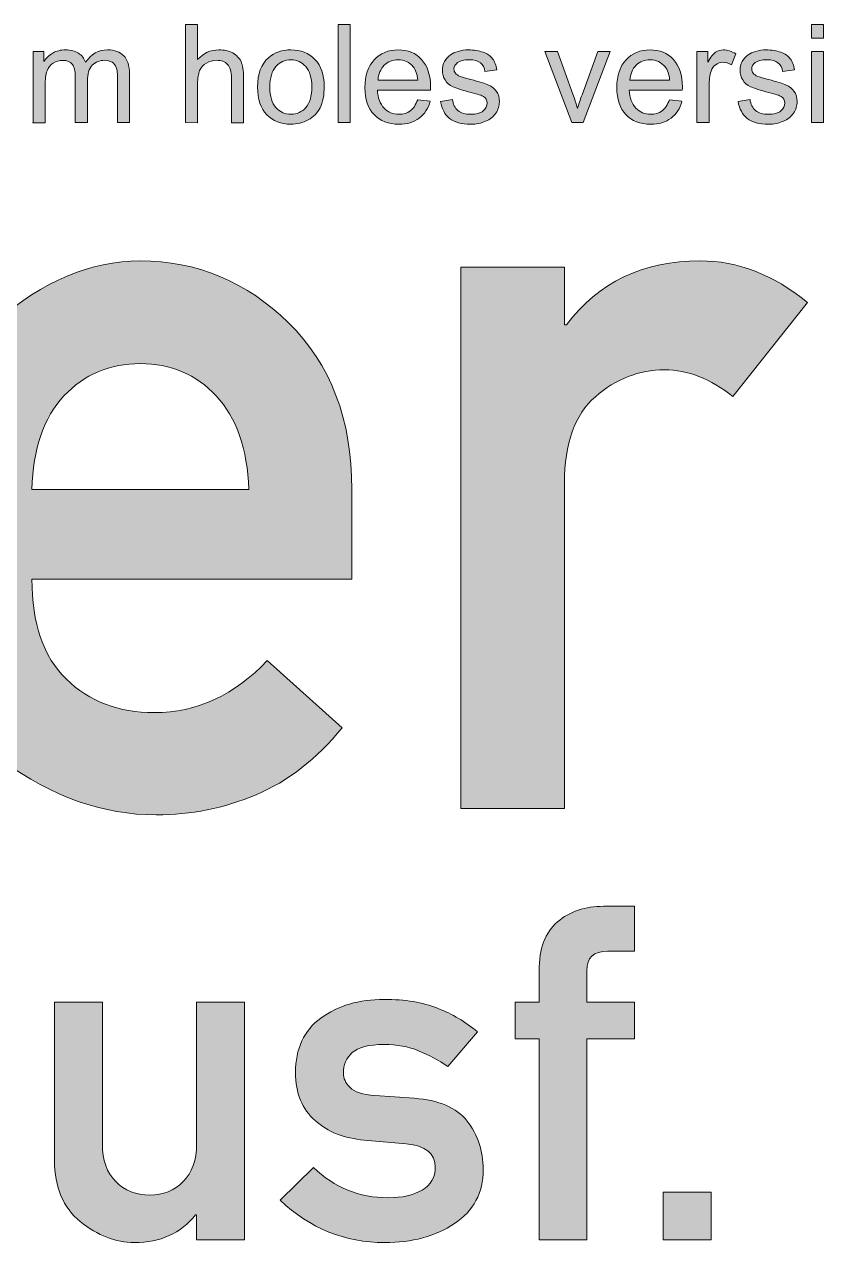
# Model space of a CAD drawing. Header units: inches. Extents: x 247 to 2765, y -1897 to -1110.
# Drawn here: x 702.46 to 716.61, y -1847.37 to -1825.8 of the extents above; entities that cross this region are included whole.
import ezdxf

# ---------------------------------------------------------------- set-up
doc = ezdxf.new("R2010")
doc.units = ezdxf.units.IN
doc.header["$MEASUREMENT"] = 0
doc.layers.add('Layer 1', color=7, linetype='Continuous')

# ---------------------------------------------------------------- blocks, each defined once
blk = doc.blocks.new('block 44')
at = {"layer": 'Layer 1', "true_color": 0x010202}
h = blk.add_hatch(color=98, dxfattribs=at)
h.dxf.hatch_style = 2
edge = h.paths.add_edge_path()
edge.add_spline(control_points=[(708.264, -1835.624), (708.264, -1835.624), (702.599, -1835.624), (702.599, -1835.624), (702.599, -1836.412), (702.802, -1837.003), (703.209, -1837.398), (703.614, -1837.791), (704.133, -1837.988), (704.764, -1837.988), (705.52, -1837.988), (706.184, -1837.68), (706.764, -1837.065), (706.764, -1837.065), (708.088, -1838.256), (708.088, -1838.256), (707.638, -1838.81), (707.13, -1839.206), (706.566, -1839.443), (706.002, -1839.68), (705.412, -1839.799), (704.8, -1839.799), (703.865, -1839.799), (702.957, -1839.48), (702.081, -1838.842), (701.205, -1838.206), (700.766, -1836.901), (700.766, -1834.931), (700.766, -1833.065), (701.17, -1831.775), (701.979, -1831.061), (702.789, -1830.347), (703.634, -1829.99), (704.517, -1829.99), (705.516, -1829.99), (706.391, -1830.353), (707.139, -1831.084), (707.887, -1831.815), (708.262, -1832.798), (708.262, -1834.035), (708.262, -1834.035), (708.264, -1835.624), (708.264, -1835.624), (708.264, -1835.624), (708.264, -1835.624), (708.264, -1835.624)], knot_values=[0, 0, 0, 0, 1, 1, 1, 2, 2, 2, 3, 3, 3, 4, 4, 4, 5, 5, 5, 6, 6, 6, 7, 7, 7, 8, 8, 8, 9, 9, 9, 10, 10, 10, 11, 11, 11, 12, 12, 12, 13, 13, 13, 14, 14, 14, 15, 15, 15, 15], degree=3, periodic=1)
edge = h.paths.add_edge_path()
edge.add_spline(control_points=[(702.599, -1834.035), (702.599, -1834.035), (706.44, -1834.035), (706.44, -1834.035), (706.411, -1833.315), (706.218, -1832.764), (705.861, -1832.381), (705.504, -1831.999), (705.058, -1831.808), (704.519, -1831.808), (703.975, -1831.808), (703.524, -1831.999), (703.164, -1832.381), (702.806, -1832.763), (702.617, -1833.315), (702.599, -1834.035)], knot_values=[0, 0, 0, 0, 1, 1, 1, 2, 2, 2, 3, 3, 3, 4, 4, 4, 5, 5, 5, 5], degree=3, periodic=1)
h = blk.add_hatch(color=98, dxfattribs=at)
h.dxf.hatch_style = 2
edge = h.paths.add_edge_path()
edge.add_spline(control_points=[(710.193, -1839.687), (710.193, -1839.687), (710.193, -1830.099), (710.193, -1830.099), (710.193, -1830.099), (712.024, -1830.099), (712.024, -1830.099), (712.024, -1830.099), (712.024, -1831.124), (712.024, -1831.124), (712.024, -1831.124), (712.06, -1831.124), (712.06, -1831.124), (712.626, -1830.367), (713.416, -1829.988), (714.428, -1829.988), (715.094, -1829.988), (715.728, -1830.233), (716.33, -1830.728), (716.33, -1830.728), (715.006, -1832.39), (715.006, -1832.39), (714.609, -1832.076), (714.206, -1831.919), (713.796, -1831.919), (713.346, -1831.919), (712.937, -1832.078), (712.573, -1832.394), (712.208, -1832.712), (712.024, -1833.222), (712.024, -1833.923), (712.024, -1833.923), (712.024, -1839.687), (712.024, -1839.687), (712.024, -1839.687), (710.193, -1839.687), (710.193, -1839.687), (710.193, -1839.687), (710.193, -1839.687), (710.193, -1839.687)], knot_values=[0, 0, 0, 0, 1, 1, 1, 2, 2, 2, 3, 3, 3, 4, 4, 4, 5, 5, 5, 6, 6, 6, 7, 7, 7, 8, 8, 8, 9, 9, 9, 10, 10, 10, 11, 11, 11, 12, 12, 12, 13, 13, 13, 13], degree=3, periodic=1)
at = {"layer": 'Layer 1', "lineweight": 0}
for points, knots in [([(708.264, -1835.624), (708.264, -1835.624), (702.599, -1835.624), (702.599, -1835.624), (702.599, -1836.412), (702.802, -1837.003), (703.209, -1837.398), (703.614, -1837.791), (704.133, -1837.988), (704.764, -1837.988), (705.52, -1837.988), (706.184, -1837.68), (706.764, -1837.065), (706.764, -1837.065), (708.088, -1838.256), (708.088, -1838.256), (707.638, -1838.81), (707.13, -1839.206), (706.566, -1839.443), (706.002, -1839.68), (705.412, -1839.799), (704.8, -1839.799), (703.865, -1839.799), (702.957, -1839.48), (702.081, -1838.842), (701.205, -1838.206), (700.766, -1836.901), (700.766, -1834.931), (700.766, -1833.065), (701.17, -1831.775), (701.979, -1831.061), (702.789, -1830.347), (703.634, -1829.99), (704.517, -1829.99), (705.516, -1829.99), (706.391, -1830.353), (707.139, -1831.084), (707.887, -1831.815), (708.262, -1832.798), (708.262, -1834.035), (708.262, -1834.035), (708.264, -1835.624), (708.264, -1835.624), (708.264, -1835.624), (708.264, -1835.624), (708.264, -1835.624)], [0, 0, 0, 0, 1, 1, 1, 2, 2, 2, 3, 3, 3, 4, 4, 4, 5, 5, 5, 6, 6, 6, 7, 7, 7, 8, 8, 8, 9, 9, 9, 10, 10, 10, 11, 11, 11, 12, 12, 12, 13, 13, 13, 14, 14, 14, 15, 15, 15, 15]), ([(710.193, -1839.687), (710.193, -1839.687), (710.193, -1830.099), (710.193, -1830.099), (710.193, -1830.099), (712.024, -1830.099), (712.024, -1830.099), (712.024, -1830.099), (712.024, -1831.124), (712.024, -1831.124), (712.024, -1831.124), (712.06, -1831.124), (712.06, -1831.124), (712.626, -1830.367), (713.416, -1829.988), (714.428, -1829.988), (715.094, -1829.988), (715.728, -1830.233), (716.33, -1830.728), (716.33, -1830.728), (715.006, -1832.39), (715.006, -1832.39), (714.609, -1832.076), (714.206, -1831.919), (713.796, -1831.919), (713.346, -1831.919), (712.937, -1832.078), (712.573, -1832.394), (712.208, -1832.712), (712.024, -1833.222), (712.024, -1833.923), (712.024, -1833.923), (712.024, -1839.687), (712.024, -1839.687), (712.024, -1839.687), (710.193, -1839.687), (710.193, -1839.687), (710.193, -1839.687), (710.193, -1839.687), (710.193, -1839.687)], [0, 0, 0, 0, 1, 1, 1, 2, 2, 2, 3, 3, 3, 4, 4, 4, 5, 5, 5, 6, 6, 6, 7, 7, 7, 8, 8, 8, 9, 9, 9, 10, 10, 10, 11, 11, 11, 12, 12, 12, 13, 13, 13, 13]), ([(702.599, -1834.035), (702.599, -1834.035), (706.44, -1834.035), (706.44, -1834.035), (706.411, -1833.315), (706.218, -1832.764), (705.861, -1832.381), (705.504, -1831.999), (705.058, -1831.808), (704.519, -1831.808), (703.975, -1831.808), (703.524, -1831.999), (703.164, -1832.381), (702.806, -1832.763), (702.617, -1833.315), (702.599, -1834.035)], [0, 0, 0, 0, 1, 1, 1, 2, 2, 2, 3, 3, 3, 4, 4, 4, 5, 5, 5, 5])]:
    blk.add_open_spline(points, degree=3, knots=knots, dxfattribs=at)
blk = doc.blocks.new('block 45')
at = {"layer": 'Layer 1', "true_color": 0x010202}
h = blk.add_hatch(color=98, dxfattribs=at)
h.dxf.hatch_style = 2
edge = h.paths.add_edge_path()
edge.add_spline(control_points=[(711.576, -1847.326), (711.576, -1847.326), (711.576, -1843.766), (711.576, -1843.766), (711.576, -1843.766), (711.15, -1843.766), (711.15, -1843.766), (711.15, -1843.766), (711.15, -1843.117), (711.15, -1843.117), (711.15, -1843.117), (711.576, -1843.117), (711.576, -1843.117), (711.576, -1843.117), (711.576, -1842.561), (711.576, -1842.561), (711.576, -1842.169), (711.684, -1841.881), (711.9, -1841.695), (712.116, -1841.511), (712.389, -1841.418), (712.719, -1841.418), (712.719, -1841.418), (713.267, -1841.418), (713.267, -1841.418), (713.267, -1841.418), (713.267, -1842.213), (713.267, -1842.213), (713.267, -1842.213), (712.789, -1842.213), (712.789, -1842.213), (712.543, -1842.213), (712.419, -1842.329), (712.419, -1842.561), (712.419, -1842.561), (712.419, -1843.117), (712.419, -1843.117), (712.419, -1843.117), (713.266, -1843.117), (713.266, -1843.117), (713.266, -1843.117), (713.266, -1843.765), (713.266, -1843.765), (713.266, -1843.765), (712.419, -1843.765), (712.419, -1843.765), (712.419, -1843.765), (712.419, -1847.326), (712.419, -1847.326), (712.419, -1847.326), (711.576, -1847.326), (711.576, -1847.326), (711.576, -1847.326), (711.576, -1847.326), (711.576, -1847.326)], knot_values=[0, 0, 0, 0, 1, 1, 1, 2, 2, 2, 3, 3, 3, 4, 4, 4, 5, 5, 5, 6, 6, 6, 7, 7, 7, 8, 8, 8, 9, 9, 9, 10, 10, 10, 11, 11, 11, 12, 12, 12, 13, 13, 13, 14, 14, 14, 15, 15, 15, 16, 16, 16, 17, 17, 17, 18, 18, 18, 18], degree=3, periodic=1)
h = blk.add_hatch(color=98, dxfattribs=at)
h.dxf.hatch_style = 2
edge = h.paths.add_edge_path()
edge.add_spline(control_points=[(702.999, -1845.915), (702.999, -1845.915), (702.999, -1843.117), (702.999, -1843.117), (702.999, -1843.117), (703.846, -1843.117), (703.846, -1843.117), (703.846, -1843.117), (703.846, -1845.626), (703.846, -1845.626), (703.846, -1845.913), (703.926, -1846.134), (704.083, -1846.294), (704.241, -1846.452), (704.443, -1846.531), (704.685, -1846.531), (704.921, -1846.531), (705.118, -1846.452), (705.276, -1846.294), (705.433, -1846.136), (705.513, -1845.914), (705.513, -1845.626), (705.513, -1845.626), (705.513, -1843.117), (705.513, -1843.117), (705.513, -1843.117), (706.36, -1843.117), (706.36, -1843.117), (706.36, -1843.117), (706.36, -1847.326), (706.36, -1847.326), (706.36, -1847.326), (705.513, -1847.326), (705.513, -1847.326), (705.513, -1847.326), (705.513, -1846.88), (705.513, -1846.88), (705.513, -1846.88), (705.496, -1846.88), (705.496, -1846.88), (705.235, -1847.21), (704.872, -1847.373), (704.41, -1847.373), (704.079, -1847.373), (703.759, -1847.249), (703.455, -1847.002), (703.15, -1846.756), (702.999, -1846.394), (702.999, -1845.915)], knot_values=[0, 0, 0, 0, 1, 1, 1, 2, 2, 2, 3, 3, 3, 4, 4, 4, 5, 5, 5, 6, 6, 6, 7, 7, 7, 8, 8, 8, 9, 9, 9, 10, 10, 10, 11, 11, 11, 12, 12, 12, 13, 13, 13, 14, 14, 14, 15, 15, 15, 16, 16, 16, 16], degree=3, periodic=1)
h = blk.add_hatch(color=98, dxfattribs=at)
h.dxf.hatch_style = 2
edge = h.paths.add_edge_path()
edge.add_spline(control_points=[(706.99, -1846.624), (706.99, -1846.624), (707.581, -1846.041), (707.581, -1846.041), (707.949, -1846.4), (708.391, -1846.58), (708.908, -1846.58), (709.15, -1846.58), (709.347, -1846.534), (709.504, -1846.443), (709.66, -1846.353), (709.739, -1846.219), (709.739, -1846.04), (709.739, -1845.794), (709.567, -1845.656), (709.224, -1845.626), (709.224, -1845.626), (708.478, -1845.557), (708.478, -1845.557), (708.129, -1845.53), (707.839, -1845.415), (707.61, -1845.212), (707.38, -1845.01), (707.264, -1844.727), (707.264, -1844.365), (707.264, -1843.939), (707.415, -1843.616), (707.714, -1843.397), (708.014, -1843.177), (708.387, -1843.067), (708.833, -1843.067), (709.201, -1843.067), (709.517, -1843.119), (709.779, -1843.223), (710.041, -1843.327), (710.276, -1843.465), (710.484, -1843.639), (710.484, -1843.639), (709.962, -1844.255), (709.962, -1844.255), (709.793, -1844.142), (709.621, -1844.049), (709.442, -1843.976), (709.263, -1843.903), (709.061, -1843.866), (708.833, -1843.866), (708.563, -1843.866), (708.375, -1843.914), (708.27, -1844.009), (708.163, -1844.105), (708.111, -1844.226), (708.111, -1844.372), (708.111, -1844.464), (708.151, -1844.549), (708.229, -1844.627), (708.308, -1844.707), (708.454, -1844.753), (708.667, -1844.769), (708.667, -1844.769), (709.365, -1844.818), (709.365, -1844.818), (709.799, -1844.848), (710.112, -1844.983), (710.302, -1845.222), (710.49, -1845.462), (710.586, -1845.748), (710.586, -1846.08), (710.586, -1846.495), (710.417, -1846.813), (710.078, -1847.037), (709.74, -1847.263), (709.328, -1847.374), (708.842, -1847.374), (708.142, -1847.374), (707.524, -1847.124), (706.99, -1846.624)], knot_values=[0, 0, 0, 0, 1, 1, 1, 2, 2, 2, 3, 3, 3, 4, 4, 4, 5, 5, 5, 6, 6, 6, 7, 7, 7, 8, 8, 8, 9, 9, 9, 10, 10, 10, 11, 11, 11, 12, 12, 12, 13, 13, 13, 14, 14, 14, 15, 15, 15, 16, 16, 16, 17, 17, 17, 18, 18, 18, 19, 19, 19, 20, 20, 20, 21, 21, 21, 22, 22, 22, 23, 23, 23, 24, 24, 24, 25, 25, 25, 25], degree=3, periodic=1)
h = blk.add_hatch(color=98, dxfattribs=at)
h.dxf.hatch_style = 2
h.paths.add_polyline_path([(713.774, -1847.326), (713.774, -1846.483), (714.621, -1846.483), (714.621, -1847.326)])
at = {"layer": 'Layer 1', "lineweight": 0}
blk.add_lwpolyline([(713.774, -1847.326), (713.774, -1846.483), (714.621, -1846.483), (714.621, -1847.326), (713.774, -1847.326)], dxfattribs=at)
for points, knots in [([(711.576, -1847.326), (711.576, -1847.326), (711.576, -1843.766), (711.576, -1843.766), (711.576, -1843.766), (711.15, -1843.766), (711.15, -1843.766), (711.15, -1843.766), (711.15, -1843.117), (711.15, -1843.117), (711.15, -1843.117), (711.576, -1843.117), (711.576, -1843.117), (711.576, -1843.117), (711.576, -1842.561), (711.576, -1842.561), (711.576, -1842.169), (711.684, -1841.881), (711.9, -1841.695), (712.116, -1841.511), (712.389, -1841.418), (712.719, -1841.418), (712.719, -1841.418), (713.267, -1841.418), (713.267, -1841.418), (713.267, -1841.418), (713.267, -1842.213), (713.267, -1842.213), (713.267, -1842.213), (712.789, -1842.213), (712.789, -1842.213), (712.543, -1842.213), (712.419, -1842.329), (712.419, -1842.561), (712.419, -1842.561), (712.419, -1843.117), (712.419, -1843.117), (712.419, -1843.117), (713.266, -1843.117), (713.266, -1843.117), (713.266, -1843.117), (713.266, -1843.765), (713.266, -1843.765), (713.266, -1843.765), (712.419, -1843.765), (712.419, -1843.765), (712.419, -1843.765), (712.419, -1847.326), (712.419, -1847.326), (712.419, -1847.326), (711.576, -1847.326), (711.576, -1847.326), (711.576, -1847.326), (711.576, -1847.326), (711.576, -1847.326)], [0, 0, 0, 0, 1, 1, 1, 2, 2, 2, 3, 3, 3, 4, 4, 4, 5, 5, 5, 6, 6, 6, 7, 7, 7, 8, 8, 8, 9, 9, 9, 10, 10, 10, 11, 11, 11, 12, 12, 12, 13, 13, 13, 14, 14, 14, 15, 15, 15, 16, 16, 16, 17, 17, 17, 18, 18, 18, 18]), ([(702.999, -1845.915), (702.999, -1845.915), (702.999, -1843.117), (702.999, -1843.117), (702.999, -1843.117), (703.846, -1843.117), (703.846, -1843.117), (703.846, -1843.117), (703.846, -1845.626), (703.846, -1845.626), (703.846, -1845.913), (703.926, -1846.134), (704.083, -1846.294), (704.241, -1846.452), (704.443, -1846.531), (704.685, -1846.531), (704.921, -1846.531), (705.118, -1846.452), (705.276, -1846.294), (705.433, -1846.136), (705.513, -1845.914), (705.513, -1845.626), (705.513, -1845.626), (705.513, -1843.117), (705.513, -1843.117), (705.513, -1843.117), (706.36, -1843.117), (706.36, -1843.117), (706.36, -1843.117), (706.36, -1847.326), (706.36, -1847.326), (706.36, -1847.326), (705.513, -1847.326), (705.513, -1847.326), (705.513, -1847.326), (705.513, -1846.88), (705.513, -1846.88), (705.513, -1846.88), (705.496, -1846.88), (705.496, -1846.88), (705.235, -1847.21), (704.872, -1847.373), (704.41, -1847.373), (704.079, -1847.373), (703.759, -1847.249), (703.455, -1847.002), (703.15, -1846.756), (702.999, -1846.394), (702.999, -1845.915)], [0, 0, 0, 0, 1, 1, 1, 2, 2, 2, 3, 3, 3, 4, 4, 4, 5, 5, 5, 6, 6, 6, 7, 7, 7, 8, 8, 8, 9, 9, 9, 10, 10, 10, 11, 11, 11, 12, 12, 12, 13, 13, 13, 14, 14, 14, 15, 15, 15, 16, 16, 16, 16]), ([(706.99, -1846.624), (706.99, -1846.624), (707.581, -1846.041), (707.581, -1846.041), (707.949, -1846.4), (708.391, -1846.58), (708.908, -1846.58), (709.15, -1846.58), (709.347, -1846.534), (709.504, -1846.443), (709.66, -1846.353), (709.739, -1846.219), (709.739, -1846.04), (709.739, -1845.794), (709.567, -1845.656), (709.224, -1845.626), (709.224, -1845.626), (708.478, -1845.557), (708.478, -1845.557), (708.129, -1845.53), (707.839, -1845.415), (707.61, -1845.212), (707.38, -1845.01), (707.264, -1844.727), (707.264, -1844.365), (707.264, -1843.939), (707.415, -1843.616), (707.714, -1843.397), (708.014, -1843.177), (708.387, -1843.067), (708.833, -1843.067), (709.201, -1843.067), (709.517, -1843.119), (709.779, -1843.223), (710.041, -1843.327), (710.276, -1843.465), (710.484, -1843.639), (710.484, -1843.639), (709.962, -1844.255), (709.962, -1844.255), (709.793, -1844.142), (709.621, -1844.049), (709.442, -1843.976), (709.263, -1843.903), (709.061, -1843.866), (708.833, -1843.866), (708.563, -1843.866), (708.375, -1843.914), (708.27, -1844.009), (708.163, -1844.105), (708.111, -1844.226), (708.111, -1844.372), (708.111, -1844.464), (708.151, -1844.549), (708.229, -1844.627), (708.308, -1844.707), (708.454, -1844.753), (708.667, -1844.769), (708.667, -1844.769), (709.365, -1844.818), (709.365, -1844.818), (709.799, -1844.848), (710.112, -1844.983), (710.302, -1845.222), (710.49, -1845.462), (710.586, -1845.748), (710.586, -1846.08), (710.586, -1846.495), (710.417, -1846.813), (710.078, -1847.037), (709.74, -1847.263), (709.328, -1847.374), (708.842, -1847.374), (708.142, -1847.374), (707.524, -1847.124), (706.99, -1846.624)], [0, 0, 0, 0, 1, 1, 1, 2, 2, 2, 3, 3, 3, 4, 4, 4, 5, 5, 5, 6, 6, 6, 7, 7, 7, 8, 8, 8, 9, 9, 9, 10, 10, 10, 11, 11, 11, 12, 12, 12, 13, 13, 13, 14, 14, 14, 15, 15, 15, 16, 16, 16, 17, 17, 17, 18, 18, 18, 19, 19, 19, 20, 20, 20, 21, 21, 21, 22, 22, 22, 23, 23, 23, 24, 24, 24, 25, 25, 25, 25])]:
    blk.add_open_spline(points, degree=3, knots=knots, dxfattribs=at)
blk = doc.blocks.new('block 50')
at = {"layer": 'Layer 1', "true_color": 0x010101}
h = blk.add_hatch(color=18, dxfattribs=at)
h.dxf.hatch_style = 2
edge = h.paths.add_edge_path()
edge.add_spline(control_points=[(705.319, -1827.541), (705.319, -1827.541), (705.319, -1825.8), (705.319, -1825.8), (705.319, -1825.8), (705.532, -1825.8), (705.532, -1825.8), (705.532, -1825.8), (705.532, -1826.425), (705.532, -1826.425), (705.631, -1826.31), (705.758, -1826.252), (705.909, -1826.252), (706.003, -1826.252), (706.083, -1826.271), (706.152, -1826.307), (706.22, -1826.344), (706.27, -1826.394), (706.3, -1826.459), (706.33, -1826.525), (706.345, -1826.618), (706.345, -1826.743), (706.345, -1826.743), (706.345, -1827.542), (706.345, -1827.542), (706.345, -1827.542), (706.131, -1827.542), (706.131, -1827.542), (706.131, -1827.542), (706.131, -1826.743), (706.131, -1826.743), (706.131, -1826.635), (706.109, -1826.558), (706.062, -1826.51), (706.016, -1826.46), (705.951, -1826.437), (705.865, -1826.437), (705.801, -1826.437), (705.742, -1826.453), (705.686, -1826.486), (705.63, -1826.52), (705.591, -1826.564), (705.567, -1826.619), (705.543, -1826.676), (705.531, -1826.753), (705.531, -1826.852), (705.531, -1826.852), (705.531, -1827.542), (705.531, -1827.542), (705.531, -1827.542), (705.319, -1827.541), (705.319, -1827.541), (705.319, -1827.541), (705.319, -1827.541), (705.319, -1827.541)], knot_values=[0, 0, 0, 0, 1, 1, 1, 2, 2, 2, 3, 3, 3, 4, 4, 4, 5, 5, 5, 6, 6, 6, 7, 7, 7, 8, 8, 8, 9, 9, 9, 10, 10, 10, 11, 11, 11, 12, 12, 12, 13, 13, 13, 14, 14, 14, 15, 15, 15, 16, 16, 16, 17, 17, 17, 18, 18, 18, 18], degree=3, periodic=1)
h = blk.add_hatch(color=18, dxfattribs=at)
h.dxf.hatch_style = 2
h.paths.add_polyline_path([(708.019, -1827.541), (708.019, -1825.8), (708.232, -1825.8), (708.232, -1827.541)])
h = blk.add_hatch(color=18, dxfattribs=at)
h.dxf.hatch_style = 2
h.paths.add_polyline_path([(716.4, -1826.046), (716.4, -1825.801), (716.613, -1825.801), (716.613, -1826.046)])
h.paths.add_polyline_path([(716.4, -1827.541), (716.4, -1826.28), (716.613, -1826.28), (716.613, -1827.541)])
h = blk.add_hatch(color=18, dxfattribs=at)
h.dxf.hatch_style = 2
edge = h.paths.add_edge_path()
edge.add_spline(control_points=[(702.619, -1827.541), (702.619, -1827.541), (702.619, -1826.28), (702.619, -1826.28), (702.619, -1826.28), (702.81, -1826.28), (702.81, -1826.28), (702.81, -1826.28), (702.81, -1826.457), (702.81, -1826.457), (702.849, -1826.395), (702.903, -1826.346), (702.967, -1826.308), (703.034, -1826.271), (703.107, -1826.252), (703.192, -1826.252), (703.286, -1826.252), (703.362, -1826.272), (703.421, -1826.31), (703.481, -1826.349), (703.523, -1826.404), (703.547, -1826.472), (703.647, -1826.325), (703.776, -1826.252), (703.937, -1826.252), (704.061, -1826.252), (704.158, -1826.287), (704.225, -1826.356), (704.291, -1826.425), (704.325, -1826.531), (704.325, -1826.675), (704.325, -1826.675), (704.325, -1827.541), (704.325, -1827.541), (704.325, -1827.541), (704.112, -1827.541), (704.112, -1827.541), (704.112, -1827.541), (704.112, -1826.746), (704.112, -1826.746), (704.112, -1826.661), (704.106, -1826.6), (704.092, -1826.562), (704.078, -1826.525), (704.053, -1826.495), (704.016, -1826.471), (703.98, -1826.449), (703.937, -1826.437), (703.888, -1826.437), (703.799, -1826.437), (703.726, -1826.466), (703.667, -1826.525), (703.609, -1826.584), (703.58, -1826.678), (703.58, -1826.808), (703.58, -1826.808), (703.58, -1827.541), (703.58, -1827.541), (703.58, -1827.541), (703.366, -1827.541), (703.366, -1827.541), (703.366, -1827.541), (703.366, -1826.722), (703.366, -1826.722), (703.366, -1826.626), (703.349, -1826.556), (703.315, -1826.509), (703.279, -1826.461), (703.222, -1826.438), (703.144, -1826.438), (703.083, -1826.438), (703.028, -1826.454), (702.976, -1826.485), (702.925, -1826.517), (702.889, -1826.564), (702.866, -1826.624), (702.843, -1826.686), (702.831, -1826.773), (702.831, -1826.888), (702.831, -1826.888), (702.831, -1827.542), (702.831, -1827.542), (702.831, -1827.542), (702.617, -1827.542), (702.617, -1827.542), (702.617, -1827.542), (702.617, -1827.541), (702.617, -1827.541), (702.617, -1827.541), (702.619, -1827.541), (702.619, -1827.541)], knot_values=[0, 0, 0, 0, 1, 1, 1, 2, 2, 2, 3, 3, 3, 4, 4, 4, 5, 5, 5, 6, 6, 6, 7, 7, 7, 8, 8, 8, 9, 9, 9, 10, 10, 10, 11, 11, 11, 12, 12, 12, 13, 13, 13, 14, 14, 14, 15, 15, 15, 16, 16, 16, 17, 17, 17, 18, 18, 18, 19, 19, 19, 20, 20, 20, 21, 21, 21, 22, 22, 22, 23, 23, 23, 24, 24, 24, 25, 25, 25, 26, 26, 26, 27, 27, 27, 28, 28, 28, 29, 29, 29, 30, 30, 30, 30], degree=3, periodic=1)
h = blk.add_hatch(color=18, dxfattribs=at)
h.dxf.hatch_style = 2
edge = h.paths.add_edge_path()
edge.add_spline(control_points=[(706.592, -1826.91), (706.592, -1826.677), (706.657, -1826.504), (706.786, -1826.392), (706.895, -1826.298), (707.027, -1826.252), (707.183, -1826.252), (707.356, -1826.252), (707.498, -1826.308), (707.608, -1826.422), (707.718, -1826.536), (707.773, -1826.693), (707.773, -1826.892), (707.773, -1827.055), (707.749, -1827.183), (707.7, -1827.276), (707.651, -1827.369), (707.581, -1827.441), (707.487, -1827.492), (707.394, -1827.543), (707.292, -1827.569), (707.183, -1827.569), (707.007, -1827.569), (706.864, -1827.513), (706.756, -1827.4), (706.646, -1827.287), (706.592, -1827.124), (706.592, -1826.91)], knot_values=[0, 0, 0, 0, 1, 1, 1, 2, 2, 2, 3, 3, 3, 4, 4, 4, 5, 5, 5, 6, 6, 6, 7, 7, 7, 8, 8, 8, 9, 9, 9, 9], degree=3, periodic=1)
edge = h.paths.add_edge_path()
edge.add_spline(control_points=[(706.81, -1826.91), (706.81, -1827.072), (706.846, -1827.193), (706.917, -1827.273), (706.987, -1827.353), (707.075, -1827.393), (707.183, -1827.393), (707.289, -1827.393), (707.377, -1827.353), (707.448, -1827.273), (707.518, -1827.191), (707.553, -1827.069), (707.553, -1826.903), (707.553, -1826.747), (707.518, -1826.629), (707.447, -1826.549), (707.376, -1826.468), (707.289, -1826.428), (707.183, -1826.428), (707.075, -1826.428), (706.987, -1826.468), (706.916, -1826.547), (706.846, -1826.629), (706.81, -1826.749), (706.81, -1826.91)], knot_values=[0, 0, 0, 0, 1, 1, 1, 2, 2, 2, 3, 3, 3, 4, 4, 4, 5, 5, 5, 6, 6, 6, 7, 7, 7, 8, 8, 8, 8], degree=3, periodic=1)
h = blk.add_hatch(color=18, dxfattribs=at)
h.dxf.hatch_style = 2
edge = h.paths.add_edge_path()
edge.add_spline(control_points=[(709.427, -1827.134), (709.427, -1827.134), (709.648, -1827.161), (709.648, -1827.161), (709.612, -1827.291), (709.549, -1827.391), (709.454, -1827.463), (709.359, -1827.533), (709.24, -1827.569), (709.093, -1827.569), (708.91, -1827.569), (708.762, -1827.513), (708.655, -1827.399), (708.547, -1827.287), (708.493, -1827.127), (708.493, -1826.922), (708.493, -1826.708), (708.547, -1826.545), (708.657, -1826.428), (708.767, -1826.311), (708.908, -1826.252), (709.082, -1826.252), (709.251, -1826.252), (709.388, -1826.309), (709.495, -1826.424), (709.602, -1826.539), (709.655, -1826.7), (709.655, -1826.909), (709.655, -1826.921), (709.654, -1826.94), (709.654, -1826.965), (709.654, -1826.965), (708.714, -1826.965), (708.714, -1826.965), (708.721, -1827.104), (708.761, -1827.209), (708.831, -1827.283), (708.902, -1827.357), (708.989, -1827.393), (709.095, -1827.393), (709.173, -1827.393), (709.24, -1827.373), (709.295, -1827.332), (709.35, -1827.291), (709.394, -1827.226), (709.427, -1827.134)], knot_values=[0, 0, 0, 0, 1, 1, 1, 2, 2, 2, 3, 3, 3, 4, 4, 4, 5, 5, 5, 6, 6, 6, 7, 7, 7, 8, 8, 8, 9, 9, 9, 10, 10, 10, 11, 11, 11, 12, 12, 12, 13, 13, 13, 14, 14, 14, 15, 15, 15, 15], degree=3, periodic=1)
edge = h.paths.add_edge_path()
edge.add_spline(control_points=[(708.725, -1826.789), (708.725, -1826.789), (709.429, -1826.789), (709.429, -1826.789), (709.419, -1826.683), (709.391, -1826.604), (709.347, -1826.551), (709.281, -1826.469), (709.192, -1826.427), (709.083, -1826.427), (708.986, -1826.427), (708.902, -1826.459), (708.835, -1826.525), (708.769, -1826.591), (708.732, -1826.679), (708.725, -1826.789)], knot_values=[0, 0, 0, 0, 1, 1, 1, 2, 2, 2, 3, 3, 3, 4, 4, 4, 5, 5, 5, 5], degree=3, periodic=1)
h = blk.add_hatch(color=18, dxfattribs=at)
h.dxf.hatch_style = 2
edge = h.paths.add_edge_path()
edge.add_spline(control_points=[(709.83, -1827.164), (709.83, -1827.164), (710.041, -1827.13), (710.041, -1827.13), (710.053, -1827.216), (710.087, -1827.28), (710.14, -1827.325), (710.194, -1827.37), (710.27, -1827.393), (710.368, -1827.393), (710.465, -1827.393), (710.538, -1827.373), (710.585, -1827.333), (710.633, -1827.293), (710.657, -1827.246), (710.657, -1827.192), (710.657, -1827.144), (710.636, -1827.106), (710.593, -1827.08), (710.564, -1827.059), (710.492, -1827.036), (710.376, -1827.007), (710.219, -1826.967), (710.11, -1826.933), (710.049, -1826.904), (709.989, -1826.876), (709.942, -1826.836), (709.911, -1826.785), (709.88, -1826.733), (709.864, -1826.676), (709.864, -1826.615), (709.864, -1826.559), (709.877, -1826.507), (709.902, -1826.459), (709.928, -1826.411), (709.963, -1826.372), (710.007, -1826.34), (710.041, -1826.316), (710.086, -1826.295), (710.144, -1826.278), (710.201, -1826.26), (710.262, -1826.252), (710.328, -1826.252), (710.426, -1826.252), (710.513, -1826.266), (710.588, -1826.295), (710.663, -1826.323), (710.718, -1826.362), (710.754, -1826.41), (710.79, -1826.459), (710.814, -1826.524), (710.827, -1826.605), (710.827, -1826.605), (710.618, -1826.634), (710.618, -1826.634), (710.609, -1826.57), (710.581, -1826.519), (710.536, -1826.482), (710.491, -1826.445), (710.426, -1826.428), (710.343, -1826.428), (710.245, -1826.428), (710.174, -1826.444), (710.133, -1826.478), (710.091, -1826.51), (710.069, -1826.547), (710.069, -1826.59), (710.069, -1826.618), (710.078, -1826.643), (710.095, -1826.665), (710.113, -1826.688), (710.14, -1826.707), (710.177, -1826.722), (710.199, -1826.73), (710.261, -1826.748), (710.365, -1826.776), (710.517, -1826.817), (710.622, -1826.85), (710.682, -1826.876), (710.742, -1826.9), (710.789, -1826.939), (710.822, -1826.987), (710.857, -1827.037), (710.873, -1827.097), (710.873, -1827.17), (710.873, -1827.242), (710.851, -1827.309), (710.811, -1827.371), (710.769, -1827.435), (710.709, -1827.482), (710.63, -1827.517), (710.551, -1827.552), (710.463, -1827.568), (710.364, -1827.568), (710.2, -1827.568), (710.076, -1827.535), (709.989, -1827.466), (709.909, -1827.398), (709.853, -1827.298), (709.83, -1827.164)], knot_values=[0, 0, 0, 0, 1, 1, 1, 2, 2, 2, 3, 3, 3, 4, 4, 4, 5, 5, 5, 6, 6, 6, 7, 7, 7, 8, 8, 8, 9, 9, 9, 10, 10, 10, 11, 11, 11, 12, 12, 12, 13, 13, 13, 14, 14, 14, 15, 15, 15, 16, 16, 16, 17, 17, 17, 18, 18, 18, 19, 19, 19, 20, 20, 20, 21, 21, 21, 22, 22, 22, 23, 23, 23, 24, 24, 24, 25, 25, 25, 26, 26, 26, 27, 27, 27, 28, 28, 28, 29, 29, 29, 30, 30, 30, 31, 31, 31, 32, 32, 32, 33, 33, 33, 33], degree=3, periodic=1)
h = blk.add_hatch(color=18, dxfattribs=at)
h.dxf.hatch_style = 2
edge = h.paths.add_edge_path()
edge.add_spline(control_points=[(712.157, -1827.541), (712.157, -1827.541), (711.678, -1826.28), (711.678, -1826.28), (711.678, -1826.28), (711.903, -1826.28), (711.903, -1826.28), (711.903, -1826.28), (712.175, -1827.036), (712.175, -1827.036), (712.204, -1827.117), (712.231, -1827.202), (712.255, -1827.29), (712.275, -1827.224), (712.302, -1827.144), (712.336, -1827.051), (712.336, -1827.051), (712.616, -1826.28), (712.616, -1826.28), (712.616, -1826.28), (712.836, -1826.28), (712.836, -1826.28), (712.836, -1826.28), (712.358, -1827.541), (712.358, -1827.541), (712.358, -1827.541), (712.157, -1827.541), (712.157, -1827.541), (712.157, -1827.541), (712.157, -1827.541), (712.157, -1827.541)], knot_values=[0, 0, 0, 0, 1, 1, 1, 2, 2, 2, 3, 3, 3, 4, 4, 4, 5, 5, 5, 6, 6, 6, 7, 7, 7, 8, 8, 8, 9, 9, 9, 10, 10, 10, 10], degree=3, periodic=1)
h = blk.add_hatch(color=18, dxfattribs=at)
h.dxf.hatch_style = 2
edge = h.paths.add_edge_path()
edge.add_spline(control_points=[(713.884, -1827.134), (713.884, -1827.134), (714.105, -1827.161), (714.105, -1827.161), (714.07, -1827.291), (714.006, -1827.391), (713.912, -1827.463), (713.817, -1827.533), (713.698, -1827.569), (713.551, -1827.569), (713.367, -1827.569), (713.22, -1827.513), (713.113, -1827.399), (713.005, -1827.287), (712.951, -1827.127), (712.951, -1826.922), (712.951, -1826.708), (713.005, -1826.545), (713.115, -1826.428), (713.224, -1826.311), (713.366, -1826.252), (713.54, -1826.252), (713.709, -1826.252), (713.846, -1826.309), (713.953, -1826.424), (714.06, -1826.539), (714.113, -1826.7), (714.113, -1826.909), (714.113, -1826.921), (714.112, -1826.94), (714.111, -1826.965), (714.111, -1826.965), (713.172, -1826.965), (713.172, -1826.965), (713.179, -1827.104), (713.219, -1827.209), (713.289, -1827.283), (713.359, -1827.357), (713.447, -1827.393), (713.553, -1827.393), (713.631, -1827.393), (713.698, -1827.373), (713.753, -1827.332), (713.807, -1827.291), (713.852, -1827.226), (713.884, -1827.134)], knot_values=[0, 0, 0, 0, 1, 1, 1, 2, 2, 2, 3, 3, 3, 4, 4, 4, 5, 5, 5, 6, 6, 6, 7, 7, 7, 8, 8, 8, 9, 9, 9, 10, 10, 10, 11, 11, 11, 12, 12, 12, 13, 13, 13, 14, 14, 14, 15, 15, 15, 15], degree=3, periodic=1)
edge = h.paths.add_edge_path()
edge.add_spline(control_points=[(713.183, -1826.789), (713.183, -1826.789), (713.887, -1826.789), (713.887, -1826.789), (713.877, -1826.683), (713.85, -1826.604), (713.806, -1826.551), (713.739, -1826.469), (713.65, -1826.427), (713.541, -1826.427), (713.444, -1826.427), (713.36, -1826.459), (713.294, -1826.525), (713.227, -1826.591), (713.189, -1826.679), (713.183, -1826.789)], knot_values=[0, 0, 0, 0, 1, 1, 1, 2, 2, 2, 3, 3, 3, 4, 4, 4, 5, 5, 5, 5], degree=3, periodic=1)
h = blk.add_hatch(color=18, dxfattribs=at)
h.dxf.hatch_style = 2
edge = h.paths.add_edge_path()
edge.add_spline(control_points=[(714.371, -1827.541), (714.371, -1827.541), (714.371, -1826.28), (714.371, -1826.28), (714.371, -1826.28), (714.564, -1826.28), (714.564, -1826.28), (714.564, -1826.28), (714.564, -1826.471), (714.564, -1826.471), (714.613, -1826.382), (714.659, -1826.323), (714.7, -1826.294), (714.741, -1826.265), (714.787, -1826.252), (714.838, -1826.252), (714.909, -1826.252), (714.982, -1826.274), (715.058, -1826.321), (715.058, -1826.321), (714.984, -1826.519), (714.984, -1826.519), (714.932, -1826.488), (714.879, -1826.472), (714.827, -1826.472), (714.78, -1826.472), (714.739, -1826.487), (714.702, -1826.515), (714.665, -1826.542), (714.637, -1826.582), (714.621, -1826.631), (714.598, -1826.707), (714.585, -1826.79), (714.585, -1826.881), (714.585, -1826.881), (714.585, -1827.541), (714.585, -1827.541), (714.585, -1827.541), (714.371, -1827.541), (714.371, -1827.541), (714.371, -1827.541), (714.371, -1827.541), (714.371, -1827.541)], knot_values=[0, 0, 0, 0, 1, 1, 1, 2, 2, 2, 3, 3, 3, 4, 4, 4, 5, 5, 5, 6, 6, 6, 7, 7, 7, 8, 8, 8, 9, 9, 9, 10, 10, 10, 11, 11, 11, 12, 12, 12, 13, 13, 13, 14, 14, 14, 14], degree=3, periodic=1)
h = blk.add_hatch(color=18, dxfattribs=at)
h.dxf.hatch_style = 2
edge = h.paths.add_edge_path()
edge.add_spline(control_points=[(715.098, -1827.164), (715.098, -1827.164), (715.31, -1827.13), (715.31, -1827.13), (715.321, -1827.216), (715.355, -1827.28), (715.409, -1827.325), (715.462, -1827.37), (715.539, -1827.393), (715.636, -1827.393), (715.734, -1827.393), (715.807, -1827.373), (715.855, -1827.333), (715.902, -1827.293), (715.926, -1827.246), (715.926, -1827.192), (715.926, -1827.144), (715.904, -1827.106), (715.863, -1827.08), (715.833, -1827.059), (715.761, -1827.036), (715.645, -1827.007), (715.488, -1826.967), (715.379, -1826.933), (715.318, -1826.904), (715.257, -1826.876), (715.211, -1826.836), (715.18, -1826.785), (715.149, -1826.733), (715.133, -1826.676), (715.133, -1826.615), (715.133, -1826.559), (715.146, -1826.507), (715.172, -1826.459), (715.196, -1826.411), (715.233, -1826.372), (715.277, -1826.34), (715.31, -1826.316), (715.355, -1826.295), (715.412, -1826.278), (715.47, -1826.26), (715.532, -1826.252), (715.596, -1826.252), (715.695, -1826.252), (715.782, -1826.266), (715.857, -1826.295), (715.932, -1826.323), (715.987, -1826.362), (716.023, -1826.41), (716.059, -1826.459), (716.083, -1826.524), (716.096, -1826.605), (716.096, -1826.605), (715.887, -1826.634), (715.887, -1826.634), (715.879, -1826.57), (715.851, -1826.519), (715.805, -1826.482), (715.76, -1826.445), (715.695, -1826.428), (715.612, -1826.428), (715.514, -1826.428), (715.443, -1826.444), (715.401, -1826.478), (715.359, -1826.51), (715.339, -1826.547), (715.339, -1826.59), (715.339, -1826.618), (715.347, -1826.643), (715.365, -1826.665), (715.382, -1826.688), (715.409, -1826.707), (715.446, -1826.722), (715.468, -1826.73), (715.53, -1826.748), (715.635, -1826.776), (715.786, -1826.817), (715.891, -1826.85), (715.951, -1826.876), (716.011, -1826.9), (716.058, -1826.939), (716.092, -1826.987), (716.125, -1827.037), (716.143, -1827.097), (716.143, -1827.17), (716.143, -1827.242), (716.121, -1827.309), (716.08, -1827.371), (716.039, -1827.435), (715.979, -1827.482), (715.9, -1827.517), (715.821, -1827.552), (715.733, -1827.568), (715.635, -1827.568), (715.47, -1827.568), (715.346, -1827.535), (715.26, -1827.466), (715.177, -1827.398), (715.121, -1827.298), (715.098, -1827.164)], knot_values=[0, 0, 0, 0, 1, 1, 1, 2, 2, 2, 3, 3, 3, 4, 4, 4, 5, 5, 5, 6, 6, 6, 7, 7, 7, 8, 8, 8, 9, 9, 9, 10, 10, 10, 11, 11, 11, 12, 12, 12, 13, 13, 13, 14, 14, 14, 15, 15, 15, 16, 16, 16, 17, 17, 17, 18, 18, 18, 19, 19, 19, 20, 20, 20, 21, 21, 21, 22, 22, 22, 23, 23, 23, 24, 24, 24, 25, 25, 25, 26, 26, 26, 27, 27, 27, 28, 28, 28, 29, 29, 29, 30, 30, 30, 31, 31, 31, 32, 32, 32, 33, 33, 33, 33], degree=3, periodic=1)
at = {"layer": 'Layer 1', "lineweight": 0}
for points in [[(708.019, -1827.541), (708.019, -1825.8), (708.232, -1825.8), (708.232, -1827.541), (708.019, -1827.541)], [(716.4, -1826.046), (716.4, -1825.801), (716.613, -1825.801), (716.613, -1826.046), (716.4, -1826.046)], [(716.4, -1827.541), (716.4, -1826.28), (716.613, -1826.28), (716.613, -1827.541), (716.4, -1827.541)]]:
    blk.add_lwpolyline(points, dxfattribs=at)
for points, knots in [([(705.319, -1827.541), (705.319, -1827.541), (705.319, -1825.8), (705.319, -1825.8), (705.319, -1825.8), (705.532, -1825.8), (705.532, -1825.8), (705.532, -1825.8), (705.532, -1826.425), (705.532, -1826.425), (705.631, -1826.31), (705.758, -1826.252), (705.909, -1826.252), (706.003, -1826.252), (706.083, -1826.271), (706.152, -1826.307), (706.22, -1826.344), (706.27, -1826.394), (706.3, -1826.459), (706.33, -1826.525), (706.345, -1826.618), (706.345, -1826.743), (706.345, -1826.743), (706.345, -1827.542), (706.345, -1827.542), (706.345, -1827.542), (706.131, -1827.542), (706.131, -1827.542), (706.131, -1827.542), (706.131, -1826.743), (706.131, -1826.743), (706.131, -1826.635), (706.109, -1826.558), (706.062, -1826.51), (706.016, -1826.46), (705.951, -1826.437), (705.865, -1826.437), (705.801, -1826.437), (705.742, -1826.453), (705.686, -1826.486), (705.63, -1826.52), (705.591, -1826.564), (705.567, -1826.619), (705.543, -1826.676), (705.531, -1826.753), (705.531, -1826.852), (705.531, -1826.852), (705.531, -1827.542), (705.531, -1827.542), (705.531, -1827.542), (705.319, -1827.541), (705.319, -1827.541), (705.319, -1827.541), (705.319, -1827.541), (705.319, -1827.541)], [0, 0, 0, 0, 1, 1, 1, 2, 2, 2, 3, 3, 3, 4, 4, 4, 5, 5, 5, 6, 6, 6, 7, 7, 7, 8, 8, 8, 9, 9, 9, 10, 10, 10, 11, 11, 11, 12, 12, 12, 13, 13, 13, 14, 14, 14, 15, 15, 15, 16, 16, 16, 17, 17, 17, 18, 18, 18, 18]), ([(702.619, -1827.541), (702.619, -1827.541), (702.619, -1826.28), (702.619, -1826.28), (702.619, -1826.28), (702.81, -1826.28), (702.81, -1826.28), (702.81, -1826.28), (702.81, -1826.457), (702.81, -1826.457), (702.849, -1826.395), (702.903, -1826.346), (702.967, -1826.308), (703.034, -1826.271), (703.107, -1826.252), (703.192, -1826.252), (703.286, -1826.252), (703.362, -1826.272), (703.421, -1826.31), (703.481, -1826.349), (703.523, -1826.404), (703.547, -1826.472), (703.647, -1826.325), (703.776, -1826.252), (703.937, -1826.252), (704.061, -1826.252), (704.158, -1826.287), (704.225, -1826.356), (704.291, -1826.425), (704.325, -1826.531), (704.325, -1826.675), (704.325, -1826.675), (704.325, -1827.541), (704.325, -1827.541), (704.325, -1827.541), (704.112, -1827.541), (704.112, -1827.541), (704.112, -1827.541), (704.112, -1826.746), (704.112, -1826.746), (704.112, -1826.661), (704.106, -1826.6), (704.092, -1826.562), (704.078, -1826.525), (704.053, -1826.495), (704.016, -1826.471), (703.98, -1826.449), (703.937, -1826.437), (703.888, -1826.437), (703.799, -1826.437), (703.726, -1826.466), (703.667, -1826.525), (703.609, -1826.584), (703.58, -1826.678), (703.58, -1826.808), (703.58, -1826.808), (703.58, -1827.541), (703.58, -1827.541), (703.58, -1827.541), (703.366, -1827.541), (703.366, -1827.541), (703.366, -1827.541), (703.366, -1826.722), (703.366, -1826.722), (703.366, -1826.626), (703.349, -1826.556), (703.315, -1826.509), (703.279, -1826.461), (703.222, -1826.438), (703.144, -1826.438), (703.083, -1826.438), (703.028, -1826.454), (702.976, -1826.485), (702.925, -1826.517), (702.889, -1826.564), (702.866, -1826.624), (702.843, -1826.686), (702.831, -1826.773), (702.831, -1826.888), (702.831, -1826.888), (702.831, -1827.542), (702.831, -1827.542), (702.831, -1827.542), (702.617, -1827.542), (702.617, -1827.542), (702.617, -1827.542), (702.617, -1827.541), (702.617, -1827.541), (702.617, -1827.541), (702.619, -1827.541), (702.619, -1827.541)], [0, 0, 0, 0, 1, 1, 1, 2, 2, 2, 3, 3, 3, 4, 4, 4, 5, 5, 5, 6, 6, 6, 7, 7, 7, 8, 8, 8, 9, 9, 9, 10, 10, 10, 11, 11, 11, 12, 12, 12, 13, 13, 13, 14, 14, 14, 15, 15, 15, 16, 16, 16, 17, 17, 17, 18, 18, 18, 19, 19, 19, 20, 20, 20, 21, 21, 21, 22, 22, 22, 23, 23, 23, 24, 24, 24, 25, 25, 25, 26, 26, 26, 27, 27, 27, 28, 28, 28, 29, 29, 29, 30, 30, 30, 30]), ([(706.592, -1826.91), (706.592, -1826.677), (706.657, -1826.504), (706.786, -1826.392), (706.895, -1826.298), (707.027, -1826.252), (707.183, -1826.252), (707.356, -1826.252), (707.498, -1826.308), (707.608, -1826.422), (707.718, -1826.536), (707.773, -1826.693), (707.773, -1826.892), (707.773, -1827.055), (707.749, -1827.183), (707.7, -1827.276), (707.651, -1827.369), (707.581, -1827.441), (707.487, -1827.492), (707.394, -1827.543), (707.292, -1827.569), (707.183, -1827.569), (707.007, -1827.569), (706.864, -1827.513), (706.756, -1827.4), (706.646, -1827.287), (706.592, -1827.124), (706.592, -1826.91)], [0, 0, 0, 0, 1, 1, 1, 2, 2, 2, 3, 3, 3, 4, 4, 4, 5, 5, 5, 6, 6, 6, 7, 7, 7, 8, 8, 8, 9, 9, 9, 9]), ([(706.81, -1826.91), (706.81, -1827.072), (706.846, -1827.193), (706.917, -1827.273), (706.987, -1827.353), (707.075, -1827.393), (707.183, -1827.393), (707.289, -1827.393), (707.377, -1827.353), (707.448, -1827.273), (707.518, -1827.191), (707.553, -1827.069), (707.553, -1826.903), (707.553, -1826.747), (707.518, -1826.629), (707.447, -1826.549), (707.376, -1826.468), (707.289, -1826.428), (707.183, -1826.428), (707.075, -1826.428), (706.987, -1826.468), (706.916, -1826.547), (706.846, -1826.629), (706.81, -1826.749), (706.81, -1826.91)], [0, 0, 0, 0, 1, 1, 1, 2, 2, 2, 3, 3, 3, 4, 4, 4, 5, 5, 5, 6, 6, 6, 7, 7, 7, 8, 8, 8, 8]), ([(709.427, -1827.134), (709.427, -1827.134), (709.648, -1827.161), (709.648, -1827.161), (709.612, -1827.291), (709.549, -1827.391), (709.454, -1827.463), (709.359, -1827.533), (709.24, -1827.569), (709.093, -1827.569), (708.91, -1827.569), (708.762, -1827.513), (708.655, -1827.399), (708.547, -1827.287), (708.493, -1827.127), (708.493, -1826.922), (708.493, -1826.708), (708.547, -1826.545), (708.657, -1826.428), (708.767, -1826.311), (708.908, -1826.252), (709.082, -1826.252), (709.251, -1826.252), (709.388, -1826.309), (709.495, -1826.424), (709.602, -1826.539), (709.655, -1826.7), (709.655, -1826.909), (709.655, -1826.921), (709.654, -1826.94), (709.654, -1826.965), (709.654, -1826.965), (708.714, -1826.965), (708.714, -1826.965), (708.721, -1827.104), (708.761, -1827.209), (708.831, -1827.283), (708.902, -1827.357), (708.989, -1827.393), (709.095, -1827.393), (709.173, -1827.393), (709.24, -1827.373), (709.295, -1827.332), (709.35, -1827.291), (709.394, -1827.226), (709.427, -1827.134)], [0, 0, 0, 0, 1, 1, 1, 2, 2, 2, 3, 3, 3, 4, 4, 4, 5, 5, 5, 6, 6, 6, 7, 7, 7, 8, 8, 8, 9, 9, 9, 10, 10, 10, 11, 11, 11, 12, 12, 12, 13, 13, 13, 14, 14, 14, 15, 15, 15, 15]), ([(708.725, -1826.789), (708.725, -1826.789), (709.429, -1826.789), (709.429, -1826.789), (709.419, -1826.683), (709.391, -1826.604), (709.347, -1826.551), (709.281, -1826.469), (709.192, -1826.427), (709.083, -1826.427), (708.986, -1826.427), (708.902, -1826.459), (708.835, -1826.525), (708.769, -1826.591), (708.732, -1826.679), (708.725, -1826.789)], [0, 0, 0, 0, 1, 1, 1, 2, 2, 2, 3, 3, 3, 4, 4, 4, 5, 5, 5, 5]), ([(709.83, -1827.164), (709.83, -1827.164), (710.041, -1827.13), (710.041, -1827.13), (710.053, -1827.216), (710.087, -1827.28), (710.14, -1827.325), (710.194, -1827.37), (710.27, -1827.393), (710.368, -1827.393), (710.465, -1827.393), (710.538, -1827.373), (710.585, -1827.333), (710.633, -1827.293), (710.657, -1827.246), (710.657, -1827.192), (710.657, -1827.144), (710.636, -1827.106), (710.593, -1827.08), (710.564, -1827.059), (710.492, -1827.036), (710.376, -1827.007), (710.219, -1826.967), (710.11, -1826.933), (710.049, -1826.904), (709.989, -1826.876), (709.942, -1826.836), (709.911, -1826.785), (709.88, -1826.733), (709.864, -1826.676), (709.864, -1826.615), (709.864, -1826.559), (709.877, -1826.507), (709.902, -1826.459), (709.928, -1826.411), (709.963, -1826.372), (710.007, -1826.34), (710.041, -1826.316), (710.086, -1826.295), (710.144, -1826.278), (710.201, -1826.26), (710.262, -1826.252), (710.328, -1826.252), (710.426, -1826.252), (710.513, -1826.266), (710.588, -1826.295), (710.663, -1826.323), (710.718, -1826.362), (710.754, -1826.41), (710.79, -1826.459), (710.814, -1826.524), (710.827, -1826.605), (710.827, -1826.605), (710.618, -1826.634), (710.618, -1826.634), (710.609, -1826.57), (710.581, -1826.519), (710.536, -1826.482), (710.491, -1826.445), (710.426, -1826.428), (710.343, -1826.428), (710.245, -1826.428), (710.174, -1826.444), (710.133, -1826.478), (710.091, -1826.51), (710.069, -1826.547), (710.069, -1826.59), (710.069, -1826.618), (710.078, -1826.643), (710.095, -1826.665), (710.113, -1826.688), (710.14, -1826.707), (710.177, -1826.722), (710.199, -1826.73), (710.261, -1826.748), (710.365, -1826.776), (710.517, -1826.817), (710.622, -1826.85), (710.682, -1826.876), (710.742, -1826.9), (710.789, -1826.939), (710.822, -1826.987), (710.857, -1827.037), (710.873, -1827.097), (710.873, -1827.17), (710.873, -1827.242), (710.851, -1827.309), (710.811, -1827.371), (710.769, -1827.435), (710.709, -1827.482), (710.63, -1827.517), (710.551, -1827.552), (710.463, -1827.568), (710.364, -1827.568), (710.2, -1827.568), (710.076, -1827.535), (709.989, -1827.466), (709.909, -1827.398), (709.853, -1827.298), (709.83, -1827.164)], [0, 0, 0, 0, 1, 1, 1, 2, 2, 2, 3, 3, 3, 4, 4, 4, 5, 5, 5, 6, 6, 6, 7, 7, 7, 8, 8, 8, 9, 9, 9, 10, 10, 10, 11, 11, 11, 12, 12, 12, 13, 13, 13, 14, 14, 14, 15, 15, 15, 16, 16, 16, 17, 17, 17, 18, 18, 18, 19, 19, 19, 20, 20, 20, 21, 21, 21, 22, 22, 22, 23, 23, 23, 24, 24, 24, 25, 25, 25, 26, 26, 26, 27, 27, 27, 28, 28, 28, 29, 29, 29, 30, 30, 30, 31, 31, 31, 32, 32, 32, 33, 33, 33, 33]), ([(712.157, -1827.541), (712.157, -1827.541), (711.678, -1826.28), (711.678, -1826.28), (711.678, -1826.28), (711.903, -1826.28), (711.903, -1826.28), (711.903, -1826.28), (712.175, -1827.036), (712.175, -1827.036), (712.204, -1827.117), (712.231, -1827.202), (712.255, -1827.29), (712.275, -1827.224), (712.302, -1827.144), (712.336, -1827.051), (712.336, -1827.051), (712.616, -1826.28), (712.616, -1826.28), (712.616, -1826.28), (712.836, -1826.28), (712.836, -1826.28), (712.836, -1826.28), (712.358, -1827.541), (712.358, -1827.541), (712.358, -1827.541), (712.157, -1827.541), (712.157, -1827.541), (712.157, -1827.541), (712.157, -1827.541), (712.157, -1827.541)], [0, 0, 0, 0, 1, 1, 1, 2, 2, 2, 3, 3, 3, 4, 4, 4, 5, 5, 5, 6, 6, 6, 7, 7, 7, 8, 8, 8, 9, 9, 9, 10, 10, 10, 10]), ([(713.884, -1827.134), (713.884, -1827.134), (714.105, -1827.161), (714.105, -1827.161), (714.07, -1827.291), (714.006, -1827.391), (713.912, -1827.463), (713.817, -1827.533), (713.698, -1827.569), (713.551, -1827.569), (713.367, -1827.569), (713.22, -1827.513), (713.113, -1827.399), (713.005, -1827.287), (712.951, -1827.127), (712.951, -1826.922), (712.951, -1826.708), (713.005, -1826.545), (713.115, -1826.428), (713.224, -1826.311), (713.366, -1826.252), (713.54, -1826.252), (713.709, -1826.252), (713.846, -1826.309), (713.953, -1826.424), (714.06, -1826.539), (714.113, -1826.7), (714.113, -1826.909), (714.113, -1826.921), (714.112, -1826.94), (714.111, -1826.965), (714.111, -1826.965), (713.172, -1826.965), (713.172, -1826.965), (713.179, -1827.104), (713.219, -1827.209), (713.289, -1827.283), (713.359, -1827.357), (713.447, -1827.393), (713.553, -1827.393), (713.631, -1827.393), (713.698, -1827.373), (713.753, -1827.332), (713.807, -1827.291), (713.852, -1827.226), (713.884, -1827.134)], [0, 0, 0, 0, 1, 1, 1, 2, 2, 2, 3, 3, 3, 4, 4, 4, 5, 5, 5, 6, 6, 6, 7, 7, 7, 8, 8, 8, 9, 9, 9, 10, 10, 10, 11, 11, 11, 12, 12, 12, 13, 13, 13, 14, 14, 14, 15, 15, 15, 15]), ([(713.183, -1826.789), (713.183, -1826.789), (713.887, -1826.789), (713.887, -1826.789), (713.877, -1826.683), (713.85, -1826.604), (713.806, -1826.551), (713.739, -1826.469), (713.65, -1826.427), (713.541, -1826.427), (713.444, -1826.427), (713.36, -1826.459), (713.294, -1826.525), (713.227, -1826.591), (713.189, -1826.679), (713.183, -1826.789)], [0, 0, 0, 0, 1, 1, 1, 2, 2, 2, 3, 3, 3, 4, 4, 4, 5, 5, 5, 5]), ([(714.371, -1827.541), (714.371, -1827.541), (714.371, -1826.28), (714.371, -1826.28), (714.371, -1826.28), (714.564, -1826.28), (714.564, -1826.28), (714.564, -1826.28), (714.564, -1826.471), (714.564, -1826.471), (714.613, -1826.382), (714.659, -1826.323), (714.7, -1826.294), (714.741, -1826.265), (714.787, -1826.252), (714.838, -1826.252), (714.909, -1826.252), (714.982, -1826.274), (715.058, -1826.321), (715.058, -1826.321), (714.984, -1826.519), (714.984, -1826.519), (714.932, -1826.488), (714.879, -1826.472), (714.827, -1826.472), (714.78, -1826.472), (714.739, -1826.487), (714.702, -1826.515), (714.665, -1826.542), (714.637, -1826.582), (714.621, -1826.631), (714.598, -1826.707), (714.585, -1826.79), (714.585, -1826.881), (714.585, -1826.881), (714.585, -1827.541), (714.585, -1827.541), (714.585, -1827.541), (714.371, -1827.541), (714.371, -1827.541), (714.371, -1827.541), (714.371, -1827.541), (714.371, -1827.541)], [0, 0, 0, 0, 1, 1, 1, 2, 2, 2, 3, 3, 3, 4, 4, 4, 5, 5, 5, 6, 6, 6, 7, 7, 7, 8, 8, 8, 9, 9, 9, 10, 10, 10, 11, 11, 11, 12, 12, 12, 13, 13, 13, 14, 14, 14, 14]), ([(715.098, -1827.164), (715.098, -1827.164), (715.31, -1827.13), (715.31, -1827.13), (715.321, -1827.216), (715.355, -1827.28), (715.409, -1827.325), (715.462, -1827.37), (715.539, -1827.393), (715.636, -1827.393), (715.734, -1827.393), (715.807, -1827.373), (715.855, -1827.333), (715.902, -1827.293), (715.926, -1827.246), (715.926, -1827.192), (715.926, -1827.144), (715.904, -1827.106), (715.863, -1827.08), (715.833, -1827.059), (715.761, -1827.036), (715.645, -1827.007), (715.488, -1826.967), (715.379, -1826.933), (715.318, -1826.904), (715.257, -1826.876), (715.211, -1826.836), (715.18, -1826.785), (715.149, -1826.733), (715.133, -1826.676), (715.133, -1826.615), (715.133, -1826.559), (715.146, -1826.507), (715.172, -1826.459), (715.196, -1826.411), (715.233, -1826.372), (715.277, -1826.34), (715.31, -1826.316), (715.355, -1826.295), (715.412, -1826.278), (715.47, -1826.26), (715.532, -1826.252), (715.596, -1826.252), (715.695, -1826.252), (715.782, -1826.266), (715.857, -1826.295), (715.932, -1826.323), (715.987, -1826.362), (716.023, -1826.41), (716.059, -1826.459), (716.083, -1826.524), (716.096, -1826.605), (716.096, -1826.605), (715.887, -1826.634), (715.887, -1826.634), (715.879, -1826.57), (715.851, -1826.519), (715.805, -1826.482), (715.76, -1826.445), (715.695, -1826.428), (715.612, -1826.428), (715.514, -1826.428), (715.443, -1826.444), (715.401, -1826.478), (715.359, -1826.51), (715.339, -1826.547), (715.339, -1826.59), (715.339, -1826.618), (715.347, -1826.643), (715.365, -1826.665), (715.382, -1826.688), (715.409, -1826.707), (715.446, -1826.722), (715.468, -1826.73), (715.53, -1826.748), (715.635, -1826.776), (715.786, -1826.817), (715.891, -1826.85), (715.951, -1826.876), (716.011, -1826.9), (716.058, -1826.939), (716.092, -1826.987), (716.125, -1827.037), (716.143, -1827.097), (716.143, -1827.17), (716.143, -1827.242), (716.121, -1827.309), (716.08, -1827.371), (716.039, -1827.435), (715.979, -1827.482), (715.9, -1827.517), (715.821, -1827.552), (715.733, -1827.568), (715.635, -1827.568), (715.47, -1827.568), (715.346, -1827.535), (715.26, -1827.466), (715.177, -1827.398), (715.121, -1827.298), (715.098, -1827.164)], [0, 0, 0, 0, 1, 1, 1, 2, 2, 2, 3, 3, 3, 4, 4, 4, 5, 5, 5, 6, 6, 6, 7, 7, 7, 8, 8, 8, 9, 9, 9, 10, 10, 10, 11, 11, 11, 12, 12, 12, 13, 13, 13, 14, 14, 14, 15, 15, 15, 16, 16, 16, 17, 17, 17, 18, 18, 18, 19, 19, 19, 20, 20, 20, 21, 21, 21, 22, 22, 22, 23, 23, 23, 24, 24, 24, 25, 25, 25, 26, 26, 26, 27, 27, 27, 28, 28, 28, 29, 29, 29, 30, 30, 30, 31, 31, 31, 32, 32, 32, 33, 33, 33, 33])]:
    blk.add_open_spline(points, degree=3, knots=knots, dxfattribs=at)
blk = doc.blocks.new('block 42')
at = {"layer": 'Layer 1'}
for name in ['block 50', 'block 44', 'block 45']:
    blk.add_blockref(name, (0, 0), dxfattribs=at)

msp = doc.modelspace()

# ---------------------------------------------------------------- block references
at = {"layer": 'Layer 1'}
msp.add_blockref('block 42', (0, 0), dxfattribs=at)

doc.saveas('drawing.dxf')
